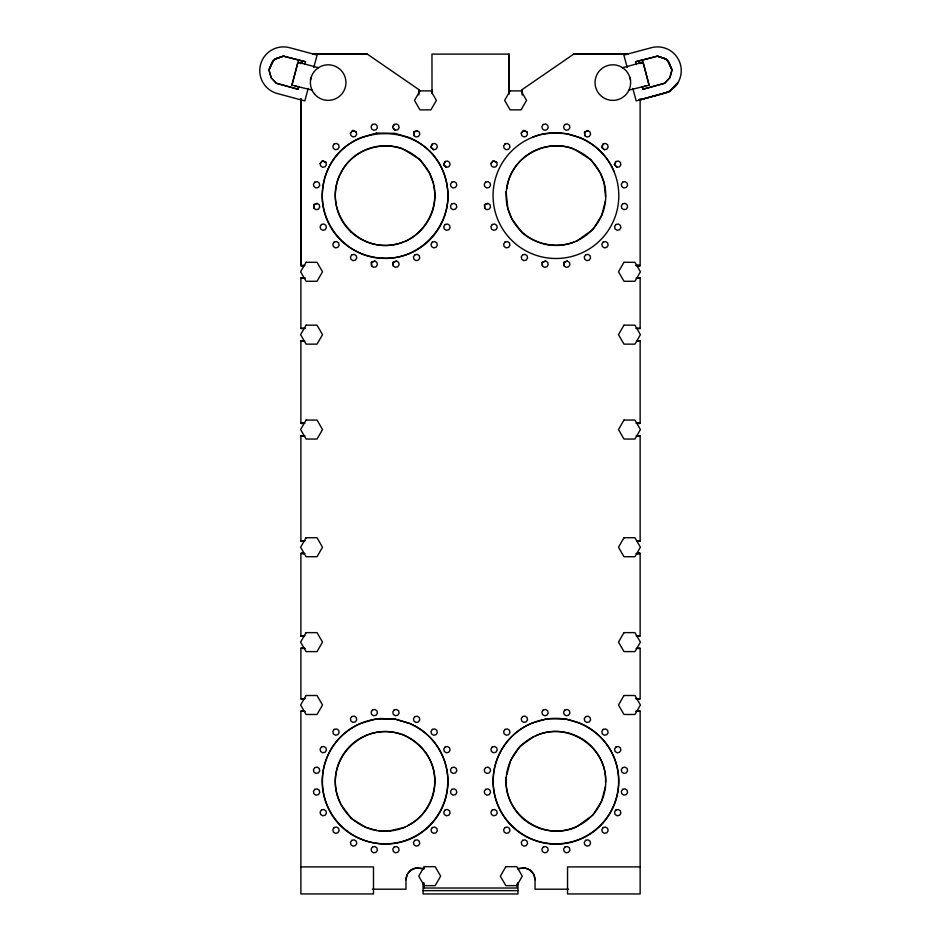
<?xml version="1.0" encoding="UTF-8"?>
<svg xmlns="http://www.w3.org/2000/svg" width="941" height="941" viewBox="0 0 941 941"><rect width="100%" height="100%" fill="white"/><g stroke="black" fill="none" stroke-linecap="round" stroke-linejoin="round"><path stroke-width="1.41" d="M300.908 98.758L300.885 265.621L303.731 265.621M304.86 265.48L300.885 265.621L300.885 98.758M509.01 94.312L509.057 54.119L431.954 54.119L432.013 93.312M508.963 93.077L509.057 54.119M418.851 92.336L418.91 89.63L418.863 92.324L418.91 89.63L367.308 54.119L312.8 54.155M418.839 94.994L418.91 89.63M517.244 883.752L517.244 888.022L423.768 888.022L423.826 883.705M509.022 92.418L509.057 89.713L509.01 92.383M372.401 889.21L405.983 889.21L405.983 879.717L407.3 874.283L410.97 870.049L416.11 867.99L423.332 868.637M291.969 85.172L297.909 62.235L298.815 62.447M605.451 200.798L601.664 215.418L593.042 229.392L576.139 241.508M602.005 799.709L605.451 786.417M304.755 64.529L305.496 61.777L283.453 56.142L276.36 58.295L272.055 62.13L268.997 70.222L271.149 77.738L276.56 83.396L298.132 89.277L298.862 86.525M308.189 88.407L304.837 100.899L277.336 93.535A23.725 23.725 0 0 1 260.563 64.482A23.725 23.725 0 0 1 289.616 47.697L317.117 55.072L313.765 67.564M310.424 80.067L311.165 77.291M506.834 188.812C510.175 158.041 544.474 138.162 573.21 148.584M506.834 774.431L510.21 762.034M636.245 64.529L635.504 61.777L657.547 56.142L664.64 58.295L668.945 62.13L672.003 70.222L669.851 77.738L664.769 83.161L642.868 89.277L642.138 86.525M339.736 175.026C321.434 215.501 362.944 258.481 403.877 241.837M268.997 70.222L272.972 60.977M432.39 143.926L430.813 147.408L433.542 149.725L435.942 149.243L437.306 147.208L436.836 144.808L434.789 143.444L432.39 143.926L430.837 146.961L433.542 149.725M445.152 161.499L443.576 164.981L446.305 167.298L448.704 166.828L450.069 164.781L449.586 162.381L447.551 161.017L445.152 161.499L443.599 164.534L446.305 167.298M603.193 143.926L601.617 147.408L604.345 149.725L606.745 149.243L608.109 147.208L607.639 144.808L605.592 143.444L603.193 143.926L601.64 146.961L604.345 149.725M615.955 161.499L614.379 164.981L617.108 167.298L619.507 166.828L620.872 164.781L620.39 162.381L618.355 161.017L615.955 161.499L614.402 164.534L617.108 167.298M628.964 90.101L649.137 85.149L642.997 62.224L622.577 67.705M394.185 124.447L392.632 127.482L395.338 130.246L397.737 129.776L399.102 127.741L398.619 125.329L396.584 123.965L394.185 124.447L392.82 126.482M300.897 63.623L302.273 61.212L300.92 63.565M300.897 63.212L302.284 60.965M593.042 815.012L601.664 801.038M340.524 173.838C350.946 151.031 379.011 140.656 402.372 148.584M510.587 760.646L519.903 746.331L533.923 736.568M320.116 163.511L322.328 160.911L325.927 162.358L326.398 164.757L325.033 166.792L322.634 167.275L320.599 165.91L320.116 163.511L322.739 160.723L325.927 162.358M350.428 133.128L352.64 130.528L356.227 131.975L356.71 134.375L355.345 136.41L352.934 136.892L350.899 135.528L350.428 133.128L353.04 130.34L356.227 131.975M490.92 163.511L493.131 160.911L496.73 162.358L497.201 164.757L495.836 166.792L493.437 167.275L491.402 165.91L490.92 163.511L493.543 160.723L496.73 162.358M521.232 133.128L523.443 130.528L527.031 131.975L527.513 134.375L526.148 136.41L523.749 136.892L521.702 135.528L521.232 133.128L523.843 130.34L527.031 131.975M405.3 241.508C426.214 231.462 439.012 207.467 433.495 184.601M407.547 825.669C428.143 815.576 438.765 791.087 433.354 769.02C429.202 753.012 417.122 741.132 402.372 734.356M577.268 826.316L591.913 815.812M522.184 95.076L522.102 89.63L573.704 54.119L628.212 54.155L573.704 54.119M417.251 130.693L413.687 132.21L413.958 135.61L415.993 136.974L418.404 136.492L419.757 134.457L419.286 132.058L417.251 130.693L413.84 131.787L413.958 135.61M317.211 203.397L313.647 204.915L313.918 208.314L315.953 209.678L318.364 209.196L319.728 207.161L319.246 204.75L317.211 203.397L313.8 204.491L313.918 208.314M588.054 130.693L584.49 132.21L584.761 135.61L586.796 136.974L589.207 136.492L590.572 134.457L590.089 132.058L588.054 130.693L584.643 131.787L584.761 135.61M488.014 203.397L484.462 204.915L484.721 208.314L486.768 209.678L489.167 209.196L490.532 207.161L490.049 204.75L488.014 203.397L484.603 204.491L484.721 208.314M374.883 261.033L371.319 262.551L371.589 265.95L373.624 267.315L376.035 266.832L377.4 264.797L376.918 262.398L374.883 261.033L371.472 262.127L371.589 265.95M396.584 261.033L393.032 262.551L393.303 265.95L395.338 267.315L397.737 266.832L399.102 264.797L398.619 262.398L396.584 261.033L393.185 262.127L393.303 265.95M543.31 262.045L545.686 261.033L547.721 262.398L548.203 264.797L546.839 266.832L544.427 267.315L542.392 265.95L542.134 262.551M567.388 261.033L563.835 262.551L564.106 265.95L566.141 267.315L568.54 266.832L569.905 264.797L569.434 262.398L567.388 261.033L563.988 262.127L564.106 265.95M535.264 736.085C566.694 720.288 607.78 747.13 605.534 782.394M274.784 59.212L283.453 56.142L305.496 61.777M283.888 56.107L274.113 59.436L268.95 69.481L271.149 77.738L276.231 83.161L298.132 89.277M545.686 261.033L542.275 262.127L542.392 265.95M531.888 137.551C562.789 124 601.464 140.432 614.026 171.58M638.951 100.111L669.663 91.465L678.061 82.479L669.086 91.877L638.904 100.146M642.868 89.277L664.44 83.396L669.851 77.738L672.05 69.481L666.887 59.436L657.112 56.107M642.162 87.019L645.785 86.043M639.186 63.259L643.091 62.235L649.031 85.172M643.091 62.235L639.633 63.129L643.103 62.271L642.185 62.447M635.504 61.777L657.547 56.142L666.216 59.212M574.716 241.837C556.872 248.812 536.852 244.719 522.173 232.745M405.3 827.28L388.221 831.174L378.282 830.621M576.139 827.127C542.498 841.889 503.059 813.836 506.093 777.195M543.675 134.128L552.579 132.904L566.623 133.693L579.915 137.692M637.28 340.83L640.139 340.83L637.21 340.983L640.139 340.83L640.139 423.379L637.28 423.379M304.86 340.971L300.885 340.83L303.79 340.971L300.885 340.83L300.885 423.379L303.731 423.215M304.86 278.101L300.885 277.96L300.885 328.491L305.272 328.256M303.814 435.871L300.885 435.718L303.731 435.836L300.885 435.718L300.885 541.051L305.272 540.828M637.28 553.496L640.139 553.39L637.21 553.543L640.139 553.39L640.139 635.951L637.28 635.787M305.272 698.587L300.885 698.822L300.885 648.29L303.731 648.29M635.74 711.384L640.139 711.161L640.139 893.95L567.541 893.95L567.541 866.908L640.139 866.908M300.885 265.621L303.79 265.48M300.885 328.491L304.86 328.338M303.731 423.379L300.885 423.379L304.849 423.191M637.233 435.871L640.139 435.718L640.139 541.051L637.28 541.051M303.731 635.951L300.885 635.951L303.79 635.81L300.885 635.951L300.885 553.39L304.86 553.531M637.233 648.431L640.139 648.29L640.139 698.822L636.151 698.681M303.79 698.681L300.885 698.822L304.86 698.681M636.175 711.349L640.139 711.161M636.069 553.543L640.139 553.39M300.885 635.951L304.955 635.798M636.151 278.101L640.139 277.96L640.139 328.491L635.857 328.338M637.28 340.924L640.139 340.83M300.885 423.379L303.743 423.285M636.151 435.871L640.139 435.718L637.28 435.718M300.885 541.051L303.731 540.957M636.151 648.431L640.139 648.29M313.165 54.19L367.308 54.119M637.28 277.96L640.139 277.96M300.885 866.908L373.483 866.908L373.483 893.95L300.885 893.95L300.885 711.161L304.86 711.302M568.611 889.21L535.041 889.21L535.041 879.717L533.712 874.283L530.054 870.049L524.913 868.002L517.715 868.637L524.913 868.002A11.845 11.845 0 0 1 535.029 879.717M423.062 890.633L517.962 890.633M636.175 265.421L640.139 265.621L637.269 265.515L640.139 265.621L640.127 98.758M635.857 265.468L640.139 265.621M304.86 648.431L300.885 648.29L305.237 648.502M637.269 698.716L640.139 698.822L635.775 698.598M636.057 423.227L640.139 423.379L637.28 423.215M300.885 435.718L304.955 435.871M637.28 423.274L640.139 423.379M300.885 277.96L305.237 278.171M636.175 635.751L640.139 635.951M305.237 711.372L300.885 711.161L303.814 711.314M637.21 328.338L640.139 328.491M300.885 340.83L303.814 340.983M637.28 540.887L640.139 541.051M424.485 868.743L416.134 867.99A11.845 11.845 0 0 0 405.983 879.717M400.937 734.121C359.909 720.218 320.646 764.574 340.666 803.473M297.897 62.271L301.814 63.259M318.423 67.705L298.003 62.224L291.863 85.149L312.036 90.101M295.215 86.043L298.838 87.019M376.87 830.55L365.931 827.398L351.334 818.529L341.124 804.826M574.386 149.313L590.842 159.617L599.546 171.897M403.548 149.313L420.004 159.617L429.496 173.015L433.354 183.248M393.303 128.882L395.338 130.246M521.326 231.604L511.963 219.041L507.799 208.455L506.093 191.576M638.739 60.965L640.103 63.188M638.739 61.212L640.127 63.623M668.028 60.977L672.003 70.222M600.334 173.015L604.193 183.248L605.534 196.775M627.235 67.564L623.883 55.072L651.384 47.697A23.725 23.725 0 0 1 680.437 64.482A23.725 23.725 0 0 1 663.664 93.535L636.163 100.899L632.811 88.407M629.835 77.291L630.576 80.067M522.102 89.63L522.149 92.324M517.962 882.564L517.962 893.95L423.062 893.95L423.062 882.564M423.768 882.729L423.768 888.022M579.997 137.551A62.871 62.871 0 0 1 603.205 237.085A62.871 62.871 0 0 1 501.494 227.075A62.871 62.871 0 0 1 543.675 133.975M447.775 191.94C450.563 227.91 418.075 260.751 382.034 258.305C348.194 257.387 319.869 225.593 322.434 191.94C328.221 113.932 442.117 114.484 447.775 191.94M306.084 262.304L300.602 271.784L306.084 281.277L317.035 281.277L322.516 271.784L317.035 262.304L306.084 262.304M419.957 90.889L414.475 100.381L419.957 109.874L430.907 109.874L436.389 100.381L430.907 90.889L419.957 90.889M306.084 325.163L300.602 334.655L306.084 344.147L317.035 344.147L322.516 334.655L317.035 325.163L306.084 325.163M306.084 420.062L300.602 429.555L306.084 439.047L317.035 439.047L322.516 429.555L317.035 420.062L306.084 420.062M510.104 90.889L504.623 100.381L510.104 109.874L521.067 109.874L526.537 100.381L521.067 90.889L510.104 90.889M306.084 537.734L300.602 547.227L306.084 556.719L317.035 556.719L322.516 547.227L317.035 537.734L306.084 537.734M306.084 632.634L300.602 642.115L306.084 651.607L317.035 651.607L322.516 642.115L317.035 632.634L306.084 632.634M306.084 695.505L300.602 704.985L306.084 714.478L317.035 714.478L322.516 704.985L317.035 695.505L306.084 695.505M623.977 262.304L618.496 271.784L623.977 281.277L634.94 281.277L640.421 271.784L634.94 262.304L623.977 262.304M623.977 325.163L618.496 334.655L623.977 344.147L634.94 344.147L640.421 334.655L634.94 325.163L623.977 325.163M623.977 420.062L618.496 429.555L623.977 439.047L634.94 439.047L640.421 429.555L634.94 420.062L623.977 420.062M424.226 866.673L418.745 876.153L424.226 885.646L435.177 885.646L440.659 876.153L435.177 866.673L424.226 866.673M623.977 537.734L618.496 547.227L623.977 556.719L634.94 556.719L640.421 547.227L634.94 537.734L623.977 537.734M623.977 632.634L618.496 642.115L623.977 651.607L634.94 651.607L640.421 642.115L634.94 632.634L623.977 632.634M505.835 866.673L500.353 876.153L505.835 885.646L516.797 885.646L522.267 876.153L516.797 866.673L505.835 866.673M623.977 695.505L618.496 704.985L623.977 714.478L634.94 714.478L640.421 704.985L634.94 695.505L623.977 695.505M334.208 143.914L332.855 145.949L333.326 148.349L335.361 149.713L337.772 149.231L339.136 147.196L338.654 144.796L336.619 143.432L334.208 143.914M314.8 182.131L313.447 184.165L313.918 186.565L315.953 187.929L318.364 187.459L319.728 185.412L319.246 183.013L317.211 181.648L314.8 182.131M372.471 124.459L371.119 126.494L371.589 128.893L373.624 130.258L376.035 129.776L377.4 127.741L376.918 125.341L374.883 123.977L372.471 124.459M321.493 224.487L320.128 226.522L320.61 228.922L322.645 230.286L325.045 229.816L326.409 227.769L325.927 225.369L323.892 224.005L321.493 224.487M334.208 242.049L332.855 244.084L333.326 246.483L335.361 247.848L337.772 247.377L339.136 245.33L338.654 242.931L336.619 241.566L334.208 242.049M351.828 254.835L350.464 256.869L350.946 259.269L352.981 260.633L355.38 260.163L356.745 258.116L356.274 255.717L354.228 254.352L351.828 254.835M451.856 182.131L450.504 184.165L450.974 186.565L453.009 187.929L455.42 187.459L456.785 185.412L456.303 183.013L454.268 181.648L451.856 182.131M414.828 254.823L413.464 256.858L413.934 259.269L415.981 260.633L418.38 260.151L419.745 258.116L419.263 255.705L417.228 254.352L414.828 254.823M451.856 203.832L450.504 205.867L450.974 208.279L453.009 209.643L455.42 209.161L456.785 207.126L456.303 204.715L454.268 203.362L451.856 203.832M432.401 242.049L431.037 244.084L431.519 246.483L433.554 247.848L435.954 247.377L437.318 245.33L436.847 242.931L434.801 241.566L432.401 242.049M445.14 224.487L443.787 226.522L444.258 228.922L446.293 230.286L448.704 229.816L450.069 227.769L449.586 225.369L447.551 224.005L445.14 224.487M505.023 143.914L503.658 145.949L504.129 148.349L506.176 149.713L508.575 149.231L509.94 147.196L509.457 144.796L507.422 143.432L505.023 143.914M485.615 182.131L484.25 184.165L484.721 186.565L486.768 187.929L489.167 187.459L490.532 185.412L490.049 183.013L488.014 181.648L485.615 182.131M543.286 124.459L541.922 126.494L542.392 128.893L544.427 130.258L546.839 129.776L548.203 127.741L547.721 125.341L545.686 123.977L543.286 124.459M492.296 224.487L490.931 226.522L491.414 228.922L493.449 230.286L495.848 229.816L497.213 227.769L496.742 225.369L494.695 224.005L492.296 224.487M564.988 124.447L563.624 126.482L564.106 128.882L566.141 130.246L568.54 129.776L569.905 127.741L569.434 125.329L567.388 123.965L564.988 124.447M505.023 242.049L503.658 244.084L504.129 246.483L506.176 247.848L508.575 247.377L509.94 245.33L509.457 242.931L507.422 241.566L505.023 242.049M522.631 254.835L521.267 256.869L521.749 259.269L523.784 260.633L526.184 260.163L527.548 258.116L527.078 255.717L525.031 254.352L522.631 254.835M622.671 182.131L621.307 184.165L621.778 186.565L623.824 187.929L626.224 187.459L627.588 185.412L627.106 183.013L625.071 181.648L622.671 182.131M585.631 254.823L584.267 256.858L584.749 259.269L586.784 260.633L589.184 260.151L590.548 258.116L590.078 255.705L588.031 254.352L585.631 254.823M622.671 203.832L621.307 205.867L621.778 208.279L623.824 209.643L626.224 209.161L627.588 207.126L627.106 204.715L625.071 203.362L622.671 203.832M603.205 242.049L601.84 244.084L602.322 246.483L604.357 247.848L606.757 247.377L608.121 245.33L607.651 242.931L605.604 241.566L603.205 242.049M615.955 224.487L614.591 226.522L615.061 228.922L617.108 230.286L619.507 229.816L620.872 227.769L620.39 225.369L618.355 224.005L615.955 224.487M321.481 746.954L320.116 748.989L320.599 751.4L322.634 752.765L325.033 752.282L326.398 750.248L325.927 747.836L323.88 746.472L321.481 746.954M334.208 729.393L332.855 731.428L333.326 733.839L335.361 735.203L337.772 734.721L339.136 732.686L338.654 730.287L336.619 728.922L334.208 729.393M314.8 767.609L313.447 769.656L313.918 772.055L315.953 773.42L318.364 772.937L319.728 770.902L319.246 768.503L317.211 767.138L314.8 767.609M351.781 716.572L350.428 718.606L350.899 721.018L352.934 722.382L355.345 721.9L356.71 719.865L356.227 717.454L354.192 716.089L351.781 716.572M314.8 789.358L313.447 791.393L313.918 793.804L315.953 795.157L318.364 794.686L319.728 792.651L319.246 790.24L317.211 788.876L314.8 789.358M372.471 709.937L371.119 711.984L371.589 714.384L373.624 715.748L376.035 715.266L377.4 713.231L376.918 710.831L374.883 709.467L372.471 709.937M321.493 809.966L320.128 812.012L320.61 814.412L322.645 815.776L325.045 815.294L326.409 813.259L325.927 810.86L323.892 809.495L321.493 809.966M394.185 709.937L392.82 711.972L393.303 714.372L395.338 715.736L397.737 715.254L399.102 713.219L398.619 710.82L396.584 709.455L394.185 709.937M334.208 827.539L332.855 829.574L333.326 831.973L335.361 833.338L337.772 832.856L339.136 830.821L338.654 828.421L336.619 827.057L334.208 827.539M414.84 716.654L413.475 718.689L413.958 721.1L415.993 722.465L418.404 721.982L419.757 719.947L419.286 717.536L417.251 716.183L414.84 716.654M351.828 840.325L350.464 842.36L350.946 844.759L352.981 846.124L355.38 845.641L356.745 843.607L356.274 841.207L354.228 839.842L351.828 840.325M432.39 729.404L431.025 731.439L431.507 733.851L433.542 735.215L435.942 734.733L437.306 732.698L436.836 730.298L434.789 728.934L432.39 729.404M372.471 846.994L371.119 849.029L371.589 851.44L373.624 852.805L376.035 852.323L377.4 850.288L376.918 847.876L374.883 846.524L372.471 846.994M445.152 746.978L443.787 749.024L444.258 751.424L446.305 752.788L448.704 752.306L450.069 750.271L449.586 747.872L447.551 746.507L445.152 746.978M394.185 846.994L392.82 849.029L393.303 851.44L395.338 852.805L397.737 852.323L399.102 850.288L398.619 847.876L396.584 846.524L394.185 846.994M451.856 767.609L450.504 769.656L450.974 772.055L453.009 773.42L455.42 772.937L456.785 770.902L456.303 768.503L454.268 767.138L451.856 767.609M414.828 840.313L413.464 842.348L413.934 844.747L415.981 846.112L418.38 845.641L419.745 843.607L419.263 841.195L417.228 839.831L414.828 840.313M451.856 789.323L450.504 791.357L450.974 793.757L453.009 795.121L455.42 794.651L456.785 792.604L456.303 790.205L454.268 788.84L451.856 789.323M432.401 827.539L431.037 829.574L431.519 831.973L433.554 833.338L435.954 832.856L437.318 830.821L436.847 828.421L434.801 827.057L432.401 827.539M445.14 809.966L443.787 812.012L444.258 814.412L446.293 815.776L448.704 815.294L450.069 813.259L449.586 810.86L447.551 809.495L445.14 809.966M492.284 746.954L490.92 748.989L491.402 751.4L493.437 752.765L495.836 752.282L497.201 750.248L496.73 747.836L494.684 746.472L492.284 746.954M505.023 729.393L503.658 731.428L504.129 733.839L506.176 735.203L508.575 734.721L509.94 732.686L509.457 730.287L507.422 728.922L505.023 729.393M485.615 767.609L484.25 769.656L484.721 772.055L486.768 773.42L489.167 772.937L490.532 770.902L490.049 768.503L488.014 767.138L485.615 767.609M522.596 716.572L521.232 718.606L521.702 721.018L523.749 722.382L526.148 721.9L527.513 719.865L527.031 717.454L524.996 716.089L522.596 716.572M485.615 789.358L484.25 791.393L484.721 793.804L486.768 795.157L489.167 794.686L490.532 792.651L490.049 790.24L488.014 788.876L485.615 789.358M543.286 709.937L541.922 711.984L542.392 714.384L544.427 715.748L546.839 715.266L548.203 713.231L547.721 710.831L545.686 709.467L543.286 709.937M492.296 809.966L490.931 812.012L491.414 814.412L493.449 815.776L495.848 815.294L497.213 813.259L496.742 810.86L494.695 809.495L492.296 809.966M564.988 709.937L563.624 711.972L564.106 714.372L566.141 715.736L568.54 715.254L569.905 713.219L569.434 710.82L567.388 709.455L564.988 709.937M505.023 827.539L503.658 829.574L504.129 831.973L506.176 833.338L508.575 832.856L509.94 830.821L509.457 828.421L507.422 827.057L505.023 827.539M585.643 716.654L584.279 718.689L584.761 721.1L586.796 722.465L589.207 721.982L590.572 719.947L590.089 717.536L588.054 716.183L585.643 716.654M522.631 840.325L521.267 842.36L521.749 844.759L523.784 846.124L526.184 845.641L527.548 843.607L527.078 841.207L525.031 839.842L522.631 840.325M603.193 729.404L601.828 731.439L602.311 733.851L604.345 735.215L606.745 734.733L608.109 732.698L607.639 730.298L605.592 728.934L603.193 729.404M543.286 846.994L541.922 849.029L542.392 851.44L544.427 852.805L546.839 852.323L548.203 850.288L547.721 847.876L545.686 846.524L543.286 846.994M615.955 746.978L614.591 749.024L615.061 751.424L617.108 752.788L619.507 752.306L620.872 750.271L620.39 747.872L618.355 746.507L615.955 746.978M564.988 846.994L563.624 849.029L564.106 851.44L566.141 852.805L568.54 852.323L569.905 850.288L569.434 847.876L567.388 846.524L564.988 846.994M622.671 767.609L621.307 769.656L621.778 772.055L623.824 773.42L626.224 772.937L627.588 770.902L627.106 768.503L625.071 767.138L622.671 767.609M585.631 840.313L584.267 842.348L584.749 844.747L586.784 846.112L589.184 845.641L590.548 843.607L590.078 841.195L588.031 839.831L585.631 840.313M622.671 789.323L621.307 791.357L621.778 793.757L623.824 795.121L626.224 794.651L627.588 792.604L627.106 790.205L625.071 788.84L622.671 789.323M603.205 827.539L601.84 829.574L602.322 831.973L604.357 833.338L606.757 832.856L608.121 830.821L607.651 828.421L605.604 827.057L603.205 827.539M615.955 809.966L614.591 812.012L615.061 814.412L617.108 815.776L619.507 815.294L620.872 813.259L620.39 810.86L618.355 809.495L615.955 809.966M376.447 133.069L361.038 137.551A62.871 62.871 0 0 0 340.642 240.084C358.45 257.575 386.045 263.057 409.159 253.717A62.871 62.871 0 0 0 409.159 137.551L394.879 133.34L376.447 133.069M376.447 718.842L361.038 723.323A62.871 62.871 0 0 0 340.642 825.869C358.45 843.348 386.045 848.829 409.159 839.49A62.871 62.871 0 0 0 409.159 723.323L394.879 719.112L376.447 718.842M547.286 718.689L531.888 723.17A62.871 62.871 0 0 0 497.86 805.308A62.871 62.871 0 0 0 579.997 839.337A62.871 62.871 0 0 0 614.026 757.199C602.863 730.298 572.316 713.478 543.675 719.63A62.718 62.718 0 0 0 501.6 812.495A62.718 62.718 0 0 0 603.063 822.493A62.718 62.718 0 0 0 579.915 723.206L565.776 718.995L547.286 718.689M380.446 718.536L372.871 719.63A62.718 62.718 0 0 0 330.797 812.495A62.718 62.718 0 0 0 432.248 822.493A62.718 62.718 0 0 0 409.1 723.206L394.961 718.995L380.446 718.536M303.79 553.531L300.885 553.39L303.814 553.543M432.013 92.406L431.954 89.713L431.99 92.371M522.032 232.133A49.826 49.826 0 0 0 604.51 206.761A49.826 49.826 0 0 0 541.298 148.019A49.826 49.826 0 0 0 522.032 232.133M314.529 94.018A17.797 17.797 0 0 0 344.876 88.689A17.797 17.797 0 0 0 325.092 65.07A17.797 17.797 0 0 0 314.529 94.018M603.052 97.452A17.797 17.797 0 0 0 630.599 83.631A17.797 17.797 0 0 0 604.863 66.682A17.797 17.797 0 0 0 603.052 97.452M522.032 817.753A49.826 49.826 0 0 0 604.51 792.381A49.826 49.826 0 0 0 541.298 733.639A49.826 49.826 0 0 0 522.032 817.753M351.193 232.133A49.826 49.826 0 0 0 433.66 206.761A49.826 49.826 0 0 0 370.448 148.019A49.826 49.826 0 0 0 351.193 232.133M351.193 817.905A49.826 49.826 0 0 0 433.66 792.534A49.826 49.826 0 0 0 370.448 733.792A49.826 49.826 0 0 0 351.193 817.905"/></g></svg>
